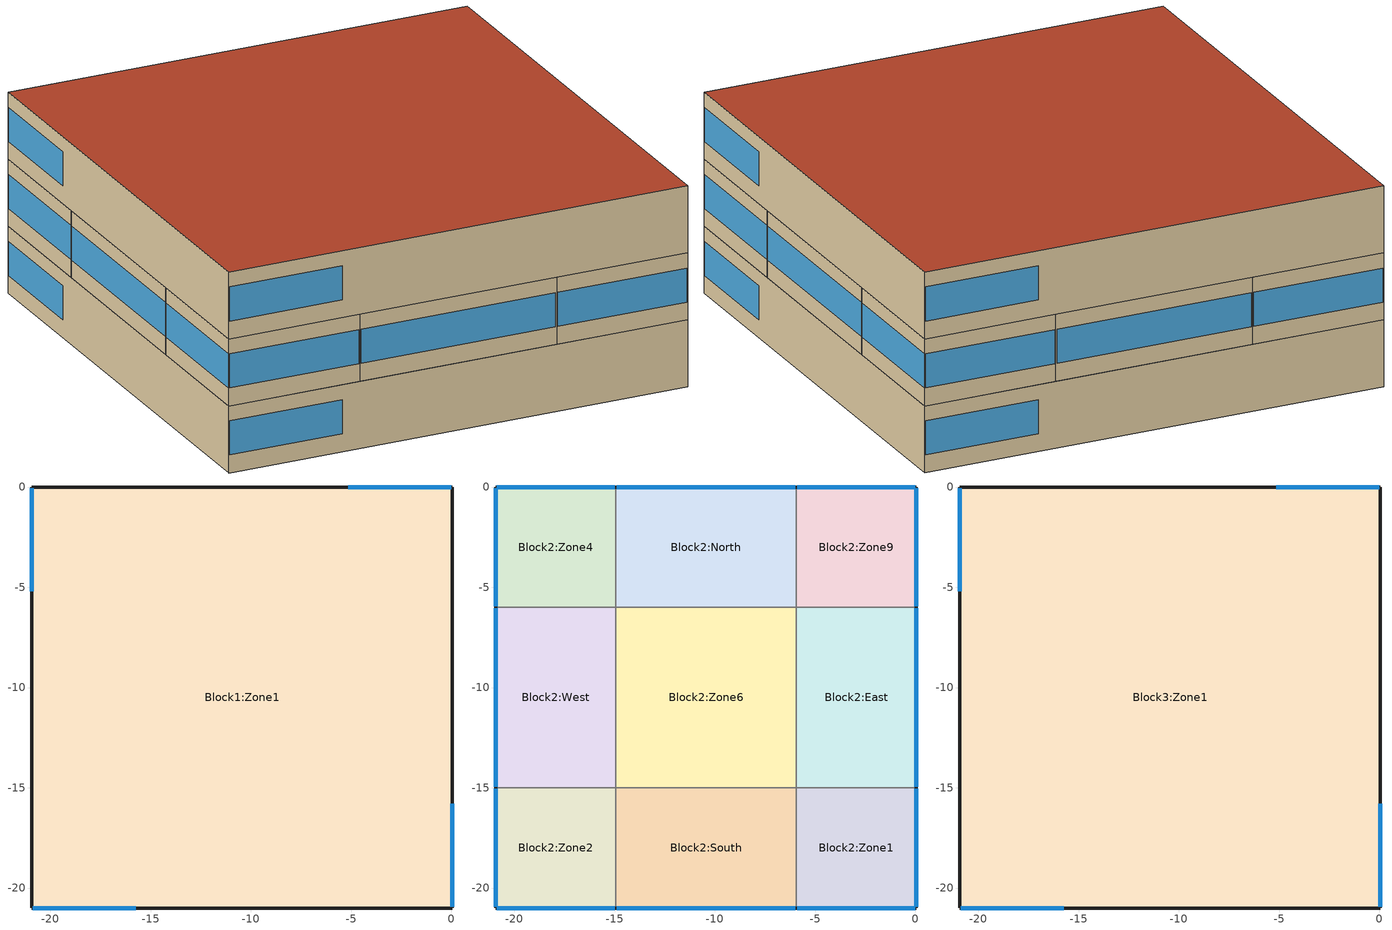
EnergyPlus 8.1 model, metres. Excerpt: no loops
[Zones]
Block1:Zone1
 floor ground (Project ground floor): 0.06,-21 -20.94,-21 -20.94,0 0.06,0 z0
 wall outside (Project wall): 0.06,-21 0.06,0 -20.94,0 -20.94,-21 0.06,-21 z0:3
 window x4 (1001): 0.06,-20.94 0.06,-15.79 / 0.01,0 -5.14,0 / -20.94,-0.05 -20.94,-5.2 / -20.88,-21 -15.74,-21 z0.8:2.33
Block2:Zone4
 floor to Block1:Zone1 (Project internal floor_Reversed_Rev): -14.94,-6 -20.94,-6 -20.94,0 -14.94,0 z3
 wall outside (Project wall): -14.94,0 -20.94,0 -20.94,-6 z3:6
 wall to Block2:North (Project partition): -14.94,-6 -14.94,0 z3:6
 wall to Block2:West (Project partition): -20.94,-6 -14.94,-6 z3:6
 window (1001): -14.99,0 -20.88,0 / -20.94,-0.05 -20.94,-5.94 z3.8:5.33
Block2:North
 floor to Block1:Zone1 (Project internal floor_Reversed_Rev): -5.94,-6 -14.94,-6 -14.94,0 -5.94,0 z3
 wall outside (Project wall): -5.94,0 -14.94,0 z3:6
 wall to Block2:Zone9 (Project partition): -5.94,-6 -5.94,0 z3:6
 wall to Block2:Zone6 (Project partition): -14.94,-6 -5.94,-6 z3:6
 window (1001): -5.99,0 -14.88,0 z3.8:5.32
Block2:Zone9
 floor to Block1:Zone1 (Project internal floor_Reversed_Rev): 0.06,-6 -5.94,-6 -5.94,0 0.06,0 z3
 wall outside (Project wall): 0.06,-6 0.06,0 -5.94,0 z3:6
 wall to Block2:East (Project partition): -5.94,-6 0.06,-6 z3:6
 window (1001): 0.06,-5.94 0.06,-0.05 / 0.01,0 -5.88,0 z3.8:5.33
Block2:West
 floor to Block1:Zone1 (Project internal floor_Reversed_Rev): -14.94,-15 -20.94,-15 -20.94,-6 -14.94,-6 z3
 wall outside (Project wall): -20.94,-6 -20.94,-15 z3:6
 wall to Block2:Zone6 (Project partition): -14.94,-15 -14.94,-6 z3:6
 wall to Block2:Zone2 (Project partition): -20.94,-15 -14.94,-15 z3:6
 window (1001): -20.94,-6.05 -20.94,-14.94 z3.8:5.32
Block2:Zone6
 floor to Block1:Zone1 (Project internal floor_Reversed_Rev): -5.94,-15 -14.94,-15 -14.94,-6 -5.94,-6 z3
 wall to Block2:East (Project partition): -5.94,-15 -5.94,-6 z3:6
 wall to Block2:South (Project partition): -14.94,-15 -5.94,-15 z3:6
Block2:East
 floor to Block1:Zone1 (Project internal floor_Reversed_Rev): 0.06,-15 -5.94,-15 -5.94,-6 0.06,-6 z3
 wall outside (Project wall): 0.06,-15 0.06,-6 z3:6
 wall to Block2:Zone1 (Project partition): -5.94,-15 0.06,-15 z3:6
 window (1001): 0.06,-14.94 0.06,-6.05 z3.8:5.32
Block2:Zone2
 floor to Block1:Zone1 (Project internal floor_Reversed_Rev): -14.94,-21 -20.94,-21 -20.94,-15 -14.94,-15 z3
 wall outside (Project wall): -20.94,-15 -20.94,-21 -14.94,-21 z3:6
 wall to Block2:South (Project partition): -14.94,-21 -14.94,-15 z3:6
 window (1001): -20.94,-15.05 -20.94,-20.94 / -20.88,-21 -14.99,-21 z3.8:5.33
Block2:South
 floor to Block1:Zone1 (Project internal floor_Reversed_Rev): -5.94,-21 -14.94,-21 -14.94,-15 -5.94,-15 z3
 wall outside (Project wall): -14.94,-21 -5.94,-21 z3:6
 wall to Block2:Zone1 (Project partition): -5.94,-21 -5.94,-15 z3:6
 window (1001): -14.88,-21 -5.99,-21 z3.8:5.32
Block2:Zone1
 floor to Block1:Zone1 (Project internal floor_Reversed_Rev): 0.06,-21 -5.94,-21 -5.94,-15 0.06,-15 z3
 wall outside (Project wall): -5.94,-21 0.06,-21 0.06,-15 z3:6
 window (1001): 0.06,-20.94 0.06,-15.05 / -5.88,-21 0.01,-21 z3.8:5.33
Block3:Zone1
 floor to Block2:Zone4 (Project internal floor_Reversed_Rev): -14.94,-6 -20.94,-6 -20.94,0 -14.94,0 z6
 floor to Block2:North (Project internal floor_Reversed_Rev): -5.94,-6 -14.94,-6 -14.94,0 -5.94,0 z6
 floor to Block2:Zone9 (Project internal floor_Reversed_Rev): 0.06,-6 -5.94,-6 -5.94,0 0.06,0 z6
 floor to Block2:West (Project internal floor_Reversed_Rev): -14.94,-15 -20.94,-15 -20.94,-6 -14.94,-6 z6
 floor to Block2:Zone6 (Project internal floor_Reversed_Rev): -5.94,-15 -14.94,-15 -14.94,-6 -5.94,-6 z6
 floor to Block2:East (Project internal floor_Reversed_Rev): 0.06,-15 -5.94,-15 -5.94,-6 0.06,-6 z6
 floor to Block2:Zone2 (Project internal floor_Reversed_Rev): -14.94,-21 -20.94,-21 -20.94,-15 -14.94,-15 z6
 floor to Block2:South (Project internal floor_Reversed_Rev): -5.94,-21 -14.94,-21 -14.94,-15 -5.94,-15 z6
 floor to Block2:Zone1 (Project internal floor_Reversed_Rev): 0.06,-21 -5.94,-21 -5.94,-15 0.06,-15 z6
 wall outside (Project wall): 0.06,-21 0.06,0 -20.94,0 -20.94,-21 0.06,-21 z6:9
 window x4 (1001): 0.06,-20.94 0.06,-15.79 / 0.01,0 -5.14,0 / -20.94,-0.05 -20.94,-5.2 / -20.88,-21 -15.74,-21 z6.8:8.33
 roof outside (Project flat roof): -20.94,-21 0.06,-21 0.06,0 -20.94,0 z9
[Building]
Building: North Axis {deg}=0; Terrain=Suburbs; Loads Convergence Tolerance Value=0.04; Temperature Convergence Tolerance Value {deltaC}=0.4; Solar Distribution=FullExterior; Maximum Number of Warmup Days=25; Minimum Number of Warmup Days=6
[Site:Location]
Untitled: Latitude {deg}=31.4; Longitude {deg}=121.47; Time Zone {hr}=8; Elevation {m}=4
[SizingPeriod:DesignDay] Day of Month=15; Humidity Condition Type=WetBulb; Barometric Pressure {Pa}=101277; Wind Direction {deg}=0
Name | Month | Day Type | Maximum Dry-Bulb Temperature {C} | Daily Dry-Bulb Temperature Range {deltaC} | Wetbulb or DewPoint at Maximum Dry-Bulb {C} | Wind Speed {m/s} | Sky Clearness
Summer Design Day in Untitled Jul | 7 | SummerDesignDay | 35.1 | 5.6 | 26.9 | 0 | 0.98
Winter Design Day in Untitled | 1 | WinterDesignDay | -2 | 0 | -2 | 7.9 | 0
[Site:GroundTemperature:BuildingSurface]
18, 18, 18, 18, 18, 18, 18, 18, 18, 18, 18, 18
[Site:GroundTemperature:FCfactorMethod]
January Ground Temperature {C}=6.43; February Ground Temperature {C}=5.49; March Ground Temperature {C}=7.16; April Ground Temperature {C}=9.78; May Ground Temperature {C}=16.63; June Ground Temperature {C}=21.92; July Ground Temperature {C}=25.48; August Ground Temperature {C}=26.57; September Ground Temperature {C}=24.72; October Ground Temperature {C}=20.61; November Ground Temperature {C}=15.13; December Ground Temperature {C}=10.04
[Site:GroundTemperature:Shallow]
14, 14, 14, 14, 14, 14, 14, 14, 14, 14, 14, 14
[Site:GroundTemperature:Deep]
14, 14, 14, 14, 14, 14, 14, 14, 14, 14, 14, 14
[Site:GroundReflectance]
0.2, 0.2, 0.2, 0.2, 0.2, 0.2, 0.2, 0.2, 0.2, 0.2, 0.2, 0.2
[Site:GroundReflectance:SnowModifier]
2, 2
[Material] Roughness=Rough; Thermal Absorptance=0.9
Name | Thickness {m} | Conductivity {W/m-K} | Density {kg/m3} | Specific Heat {J/kg-K} | Solar Absorptance | Visible Absorptance
Urea Formaldehyde Foam_.1327 | 0.1327 | 0.04 | 10 | 1400 | 0.6 | 0.6
Cast Concrete_.1 | 0.1 | 1.13 | 2000 | 1000 | 0.6 | 0.6
Floor/Roof Screed_.07 | 0.07 | 0.41 | 1200 | 840 | 0.73 | 0.73
Timber Flooring_.03 | 0.03 | 0.14 | 650 | 1200 | 0.78 | 0.78
Cast Concrete (Dense)_.1 | 0.1 | 1.4 | 2100 | 840 | 0.6 | 0.6
Brickwork Outer Leaf_.1 | 0.1 | 0.84 | 1700 | 800 | 0.7 | 0.7
XPS Extruded Polystyrene  - CO2 Blowing_.0795 | 0.0795 | 0.034 | 35 | 1400 | 0.6 | 0.6
Concrete Block (Medium)_.1 | 0.1 | 0.51 | 1400 | 1000 | 0.6 | 0.6
Gypsum Plastering_.013 | 0.013 | 0.4 | 1000 | 1000 | 0.5 | 0.5
Gypsum Plasterboard_.025 | 0.025 | 0.25 | 900 | 1000 | 0.5 | 0.5
Asphalt_.01 | 0.01 | 0.7 | 2100 | 1000 | 0.85 | 0.9
MW Glass Wool (rolls)_.1445 | 0.1445 | 0.04 | 12 | 840 | 0.6 | 0.6
Plasterboard_.013 | 0.013 | 0.25 | 2800 | 896 | 0.5 | 0.5
[Material:NoMass] Roughness=Rough; Thermal Absorptance=0.9; Solar Absorptance=0.7; Visible Absorptance=0.7
Name | Thermal Resistance {m2-K/W}
7_RVAL_2 | 0.15
9_RVAL_3 | 0.18
[WindowMaterial:SimpleGlazingSystem]
Simple 1001: U-Factor {W/m2-K}=1.9; Solar Heat Gain Coefficient=0.43; Visible Transmittance=0.7
[Construction]
Project ground floor: Urea Formaldehyde Foam_.1327, Cast Concrete_.1, Floor/Roof Screed_.07, Timber Flooring_.03
Project internal floor_Reversed_Rev: Cast Concrete (Dense)_.1
Project wall: Brickwork Outer Leaf_.1, XPS Extruded Polystyrene  - CO2 Blowing_.0795, Concrete Block (Medium)_.1, Gypsum Plastering_.013
Project partition: Gypsum Plasterboard_.025, 7_RVAL_2, Gypsum Plasterboard_.025
Project flat roof: Asphalt_.01, MW Glass Wool (rolls)_.1445, 9_RVAL_3, Plasterboard_.013
1001: Simple 1001
[Zone] Type=1; Multiplier=1; Zone Inside Convection Algorithm=TARP
Name | Volume {m3} | Floor Area {m2}
Block1:Zone1; Block3:Zone1 | 1323 | 441
Block2:Zone4; Block2:Zone9; Block2:Zone2; Block2:Zone1 | 108 | 36
Block2:North; Block2:West; Block2:East; Block2:South | 162 | 54
Block2:Zone6 | 243 | 81
[AvailabilityManager:Scheduled]
DOAS system Availability: Schedule=FanAvailSched
[SetpointManager:Scheduled] Control Variable=Temperature
Name | Schedule | Setpoint Node or NodeList
heating loop HW Temp Manager | HVACTemplate-Always 82 | heating loop HW Supply Setpoint Nodes
cooling loop ChW Temp Manager | HVACTemplate-Always 7.22 | cooling loop ChW Supply Setpoint Nodes
cooling loop CndW Temp Manager | HVACTemplate-Always 29.4 | cooling loop CndW Supply Setpoint Nodes
[Schedule:Compact]
FanAvailSched: Through: 12/31, For: AllDays, Until: 24:00, 1
HVACTemplate-Always 82: Through: 12/31, For: AllDays, Until: 24:00, 82
HVACTemplate-Always 7.22: Through: 12/31, For: AllDays, Until: 24:00, 7.22
HVACTemplate-Always 29.4: Through: 12/31, For: AllDays, Until: 24:00, 29.4
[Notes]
Hourly weather file: C:\ProgramData\DesignBuilder\Weather Data\CHN_SHANGHAI_HONGQIAO_SWERA.epw
